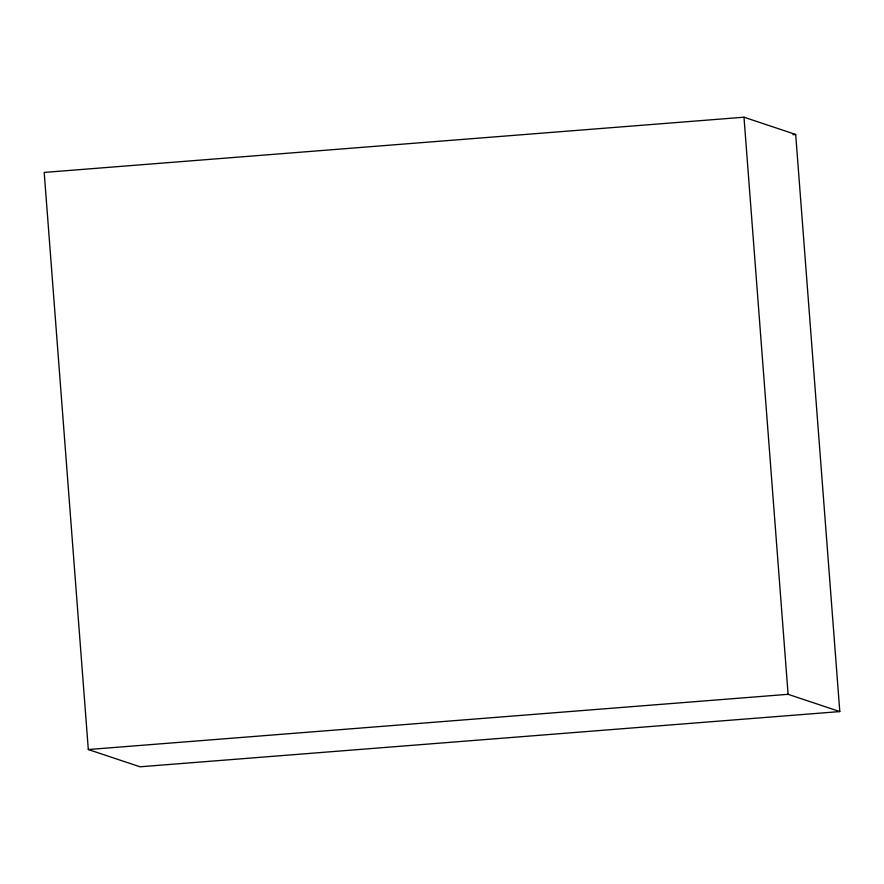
<?xml version="1.0" encoding="UTF-8"?>
<svg xmlns="http://www.w3.org/2000/svg" width="884" height="884" viewBox="0 0 884 884"><rect width="100%" height="100%" fill="white"/><g stroke="black" fill="none" stroke-linecap="round" stroke-linejoin="round"><path stroke-width="1.33" d="M743.985 117.207L44.2 172.424L88.312 749.533L140.015 766.793L839.8 711.576L795.688 134.467L743.985 117.207L788.097 694.316L839.8 711.576M792.937 134.688L795.688 134.467M88.312 749.533L788.097 694.316"/></g></svg>
